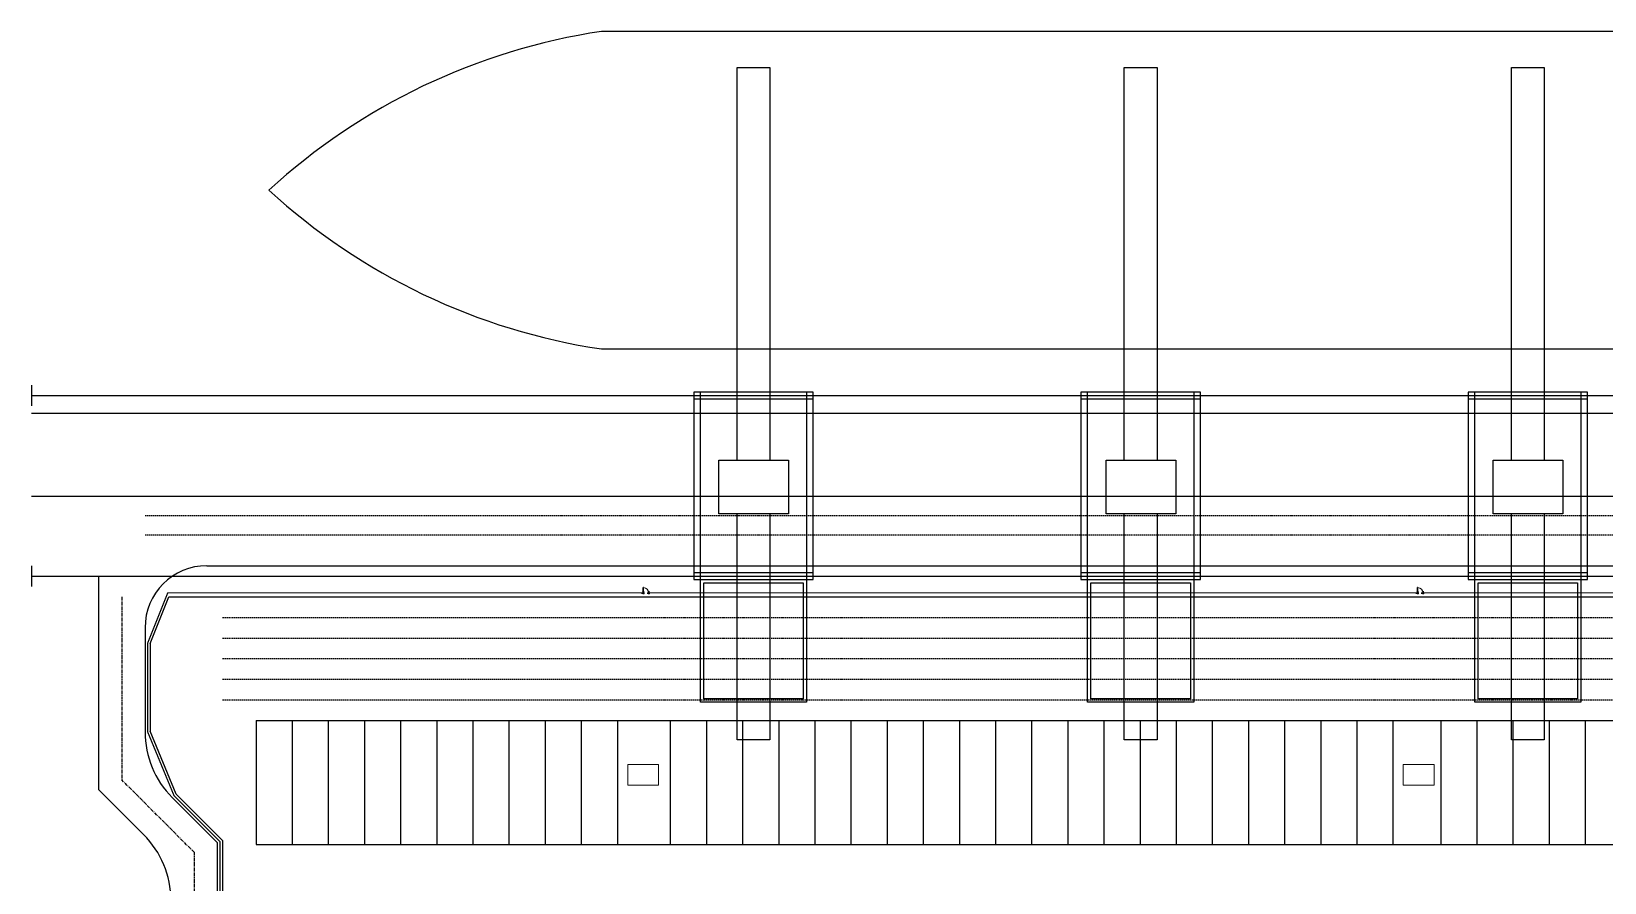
# Model space of a CAD drawing. Header units: millimetres. Extents: x -582 to 479, y -622 to 401.
# Drawn here: x -491.4 to -186.7, y 235.7 to 400.6 of the extents above; entities that cross this region are included whole.
import ezdxf

# ---------------------------------------------------------------- set-up
doc = ezdxf.new("R2010")
doc.units = ezdxf.units.MM
for name, pattern in [('CENTER', [50.8, 31.75, -6.35, 6.35, -6.35]), ('DASH', [0.35, 0.25, -0.1]), ('DASHED', [19.05, 12.7, -6.35])]:
    doc.linetypes.add(name, pattern=pattern)
for name, color, linetype in [('0001-佛渡-工艺-方案一-围网', 40, 'Continuous'), ('0001-佛渡-工艺-方案一-设备', 40, 'Continuous'), ('0001-佛渡-平面-方案一-建筑', 6, 'Continuous'), ('0001-佛渡-平面-方案一-舱盖板', 5, 'Continuous'), ('0001-佛渡-平面-方案一-轨道', 4, 'Continuous'), ('0001-佛渡-平面-方案一-辅建区', 8, 'Continuous'), ('0001-佛渡-平面-方案一道路中心线', 11, 'Continuous'), ('0001-佛渡-平面-方案一道路边界', 7, 'Continuous'), ('TX-箱区维修及人行门禁', 5, 'Continuous')]:
    doc.layers.add(name, color=color, linetype=linetype)
doc.linetypes.add('FENCELINE2', pattern='A,0.25,-0.1,[132,ltypeshp.shx,S=0.1,R=0,X=-0.1,Y=0],-0.1,1', length=1.45)

# ---------------------------------------------------------------- blocks, each defined once
blk = doc.blocks.new('QC')
at = {"color": 6}
for p, q in [((-388.3, 83.48), (-388.3, 159.5)), ((-388.3, 159.5), (-381.95, 159.5)), ((-381.95, 159.5), (-381.95, 83.48)), ((-396.7, 96), (-373.55, 96)), ((-388.3, 29.29), (-388.3, 73.05)), ((-381.95, 73.05), (-381.95, 29.29)), ((-396.7, 61), (-373.55, 61)), ((-381.95, 36.57), (-388.3, 36.57)), ((-381.95, 29.29), (-388.3, 29.29))]:
    blk.add_line(p, q, dxfattribs=at)
for points in [[(-373.55, 96.64), (-396.7, 96.64), (-396.7, 95.36), (-373.55, 95.36)], [(-395.41, 96.64), (-396.7, 96.64), (-396.7, 60.36), (-395.41, 60.36)], [(-373.55, 96.64), (-374.84, 96.64), (-374.84, 60.36), (-373.55, 60.36)], [(-378.33, 73.05), (-391.84, 73.05), (-391.84, 83.48), (-378.33, 83.48)], [(-373.55, 61.64), (-396.7, 61.64), (-396.7, 60.36), (-373.55, 60.36)], [(-374.84, 36.57), (-395.41, 36.57), (-395.41, 60.36), (-374.84, 60.36)], [(-375.48, 37.21), (-394.77, 37.21), (-394.77, 59.71), (-375.48, 59.71)]]:
    blk.add_lwpolyline(points, close=True, dxfattribs=at)
blk = doc.blocks.new('人行维修门')
h = blk.add_hatch(color=8)
h.dxf.hatch_style = 1
h.paths.add_polyline_path([(140.99, 663.41), (141.06, 663.41), (141.06, 663.56), (140.91, 663.56), (140.91, 663.41)])
h.paths.add_polyline_path([(142.04, 663.41), (142.11, 663.41), (142.11, 663.56), (141.96, 663.56), (141.96, 663.41)])
at = {"color": 8, "extrusion": (0, 0, -1)}
for p, q in [((141.06, 664.5), (141.01, 664.5)), ((141.01, 663.52), (141.01, 664.5)), ((141.03, 663.52), (141.03, 664.5)), ((141.01, 663.52), (141.03, 663.52))]:
    blk.add_line(p, q, dxfattribs=at)
at = {"color": 8, "linetype": 'DASH'}
for p, q in [((141.16, 663.66), (140.81, 663.66)), ((140.81, 663.31), (140.81, 663.66)), ((141.16, 663.31), (140.81, 663.31)), ((141.16, 663.31), (141.16, 663.66)), ((142.21, 663.66), (141.86, 663.66)), ((141.86, 663.31), (141.86, 663.66)), ((142.21, 663.31), (141.86, 663.31)), ((142.21, 663.31), (142.21, 663.66))]:
    blk.add_line(p, q, dxfattribs=at)
at = {"color": 8}
for points in [[(140.99, 663.41), (141.06, 663.41), (141.06, 663.56), (140.91, 663.56), (140.91, 663.41), (140.99, 663.41)], [(142.04, 663.41), (142.11, 663.41), (142.11, 663.56), (141.96, 663.56), (141.96, 663.41), (142.04, 663.41)]]:
    blk.add_lwpolyline(points, dxfattribs=at)
at = {"color": 8, "lineweight": 13, "extrusion": (0, 0, -1)}
blk.add_arc((-141.04, 663.52), 0.975, 91.4692, 180, dxfattribs=at)

msp = doc.modelspace()

# ---------------------------------------------------------------- linework, layer by layer
at = {"layer": '0001-佛渡-工艺-方案一-围网', "linetype": 'FENCELINE2', "ltscale": 0.25, "const_width": 0.25}
for points in [[(-373.11, 291.8), (-465.03, 291.8), (-468.93, 282.05), (-468.93, 264.88), (-463.81, 252.5), (-454.93, 243.63), (-454.93, 125.3), (-451.43, 125.3)], [(-223.11, 291.8), (-371.71, 291.8)], [(-73.11, 291.8), (-221.71, 291.8)]]:
    msp.add_lwpolyline(points, dxfattribs=at)
at = {"layer": '0001-佛渡-平面-方案一-建筑', "lineweight": 5, "elevation": 0}
for points in [[(-369.93, 258.55), (-375.93, 258.55), (-375.93, 254.55), (-369.93, 254.55), (-369.93, 258.55)], [(-219.68, 258.55), (-225.68, 258.55), (-225.68, 254.55), (-219.68, 254.55), (-219.68, 258.55)]]:
    msp.add_lwpolyline(points, dxfattribs=at)
at = {"layer": '0001-佛渡-平面-方案一-舱盖板', "color": 5}
msp.add_line((-491.43, 310.55), (450.57, 310.55), dxfattribs=at)
msp.add_lwpolyline([(450.57, 326.55), (-491.43, 326.55)], dxfattribs=at)
at = {"layer": '0001-佛渡-平面-方案一-轨道'}
for p, q in [((-491.43, 332.05), (-491.43, 328.05)), ((-491.43, 297.05), (-491.43, 293.05))]:
    msp.add_line(p, q, dxfattribs=at)
at = {"layer": '0001-佛渡-平面-方案一-轨道', "color": 4}
for p, q in [((-491.43, 330.05), (450.57, 330.05)), ((-491.43, 295.05), (450.57, 295.05))]:
    msp.add_line(p, q, dxfattribs=at)
at = {"layer": '0001-佛渡-平面-方案一-辅建区', "color": 7, "ltscale": 5, "flags": 128}
msp.add_lwpolyline([(-381.02, 400.55, 0.149436), (-445.43, 369.8, 0.149436), (-381.02, 339.05), (-76.18, 339.05, 1), (-76.18, 400.55), (-381.02, 400.55)], format="xyb", dxfattribs=at)
at = {"layer": '0001-佛渡-平面-方案一道路中心线', "color": 11, "linetype": 'DASHED', "ltscale": 0.02}
for p, q in [((-469.43, 306.8), (450.57, 306.8)), ((-469.43, 303.05), (450.57, 303.05)), ((-454.43, 287.05), (440.53, 287.05)), ((-454.43, 283.05), (442.13, 283.05)), ((-454.43, 279.05), (442.57, 279.05)), ((-454.43, 275.05), (442.57, 275.05)), ((-454.43, 271.05), (442.57, 271.05))]:
    msp.add_line(p, q, dxfattribs=at)
at = {"layer": '0001-佛渡-平面-方案一道路边界'}
for p, q in [((-457.43, 297.05), (431.57, 297.05)), ((-478.43, 295.05), (-478.43, 253.69)), ((-468.43, 281.96), (-464.79, 291.05)), ((-469.43, 285.05), (-469.43, 264.88)), ((-468.43, 281.96), (-468.43, 264.97)), ((-447.93, 267.05), (-447.93, 243.05)), ((-440.93, 267.05), (-440.93, 243.05)), ((-433.93, 267.05), (-433.93, 243.05)), ((-426.93, 267.05), (-426.93, 243.05)), ((-419.93, 267.05), (-419.93, 243.05)), ((-412.93, 267.05), (-412.93, 243.05)), ((-405.93, 267.05), (-405.93, 243.05)), ((-398.93, 267.05), (-398.93, 243.05)), ((-391.93, 267.05), (-391.93, 243.05)), ((-384.93, 267.05), (-384.93, 243.05)), ((-377.93, 267.05), (-377.93, 243.05)), ((-367.68, 267.05), (-367.68, 243.05)), ((-360.68, 267.05), (-360.68, 243.05)), ((-353.68, 267.05), (-353.68, 243.05)), ((-346.68, 267.05), (-346.68, 243.05)), ((-339.68, 267.05), (-339.68, 243.05)), ((-332.68, 267.05), (-332.68, 243.05)), ((-325.68, 267.05), (-325.68, 243.05)), ((-318.68, 267.05), (-318.68, 243.05)), ((-311.68, 267.05), (-311.68, 243.05)), ((-304.68, 267.05), (-304.68, 243.05)), ((-297.68, 267.05), (-297.68, 243.05)), ((-290.68, 267.05), (-290.68, 243.05)), ((-283.68, 267.05), (-283.68, 243.05)), ((-276.68, 267.05), (-276.68, 243.05)), ((-269.68, 267.05), (-269.68, 243.05)), ((-262.68, 267.05), (-262.68, 243.05)), ((-255.68, 267.05), (-255.68, 243.05)), ((-248.68, 267.05), (-248.68, 243.05)), ((-241.68, 267.05), (-241.68, 243.05)), ((-234.68, 267.05), (-234.68, 243.05)), ((-227.68, 267.05), (-227.68, 243.05)), ((-218.43, 267.05), (-218.43, 243.05)), ((-211.43, 267.05), (-211.43, 243.05)), ((-204.43, 267.05), (-204.43, 243.05)), ((-197.43, 267.05), (-197.43, 243.05)), ((-190.43, 267.05), (-190.43, 243.05)), ((-463.38, 252.78), (-468.43, 264.97)), ((-469.7, 244.96), (-478.43, 253.69)), ((-455.43, 243.42), (-464.16, 252.15)), ((-454.43, 243.83), (-463.38, 252.78)), ((-454.43, 243.83), (-454.43, 125.8)), ((-455.43, 243.42), (-455.43, 124.8))]:
    msp.add_line(p, q, dxfattribs=at)
at = {"layer": '0001-佛渡-平面-方案一道路边界', "color": 11, "linetype": 'CENTER', "ltscale": 0.02}
for p, q in [((-473.93, 291.05), (-473.93, 255.56)), ((-459.93, 241.56), (-473.93, 255.56)), ((-459.93, 241.56), (-459.93, 125.05))]:
    msp.add_line(p, q, dxfattribs=at)
at = {"layer": '0001-佛渡-平面-方案一道路边界', "lineweight": 5}
msp.add_line((-468.93, 282.05), (-465.03, 291.8), dxfattribs=at)
at = {"layer": '0001-佛渡-平面-方案一道路边界', "color": 7}
for p, q in [((-464.79, 291.05), (438.93, 291.05)), ((-447.93, 267.05), (440.57, 267.05)), ((-447.93, 243.05), (440.57, 243.05))]:
    msp.add_line(p, q, dxfattribs=at)
at = {"layer": '0001-佛渡-平面-方案一道路边界'}
for centre, radius, start, end in [((-457.43, 285.05), 12, 90, 180), ((-451.43, 264.88), 18, 180, 225), ((-482.43, 232.24), 18, 0, 45)]:
    msp.add_arc(centre, radius, start, end, dxfattribs=at)

# ---------------------------------------------------------------- block references
at = {"layer": '0001-佛渡-工艺-方案一-设备', "color": 6, "rotation": 1.7388966619e-06}
for p in [(33.57, 234.05), (108.57, 234.05), (183.57, 234.05)]:
    msp.add_blockref('QC', p, dxfattribs=at)
at = {"layer": 'TX-箱区维修及人行门禁'}
for p in [(-513.92, -371.68), (-363.92, -371.68)]:
    msp.add_blockref('人行维修门', p, dxfattribs=at)

doc.saveas('drawing.dxf')
